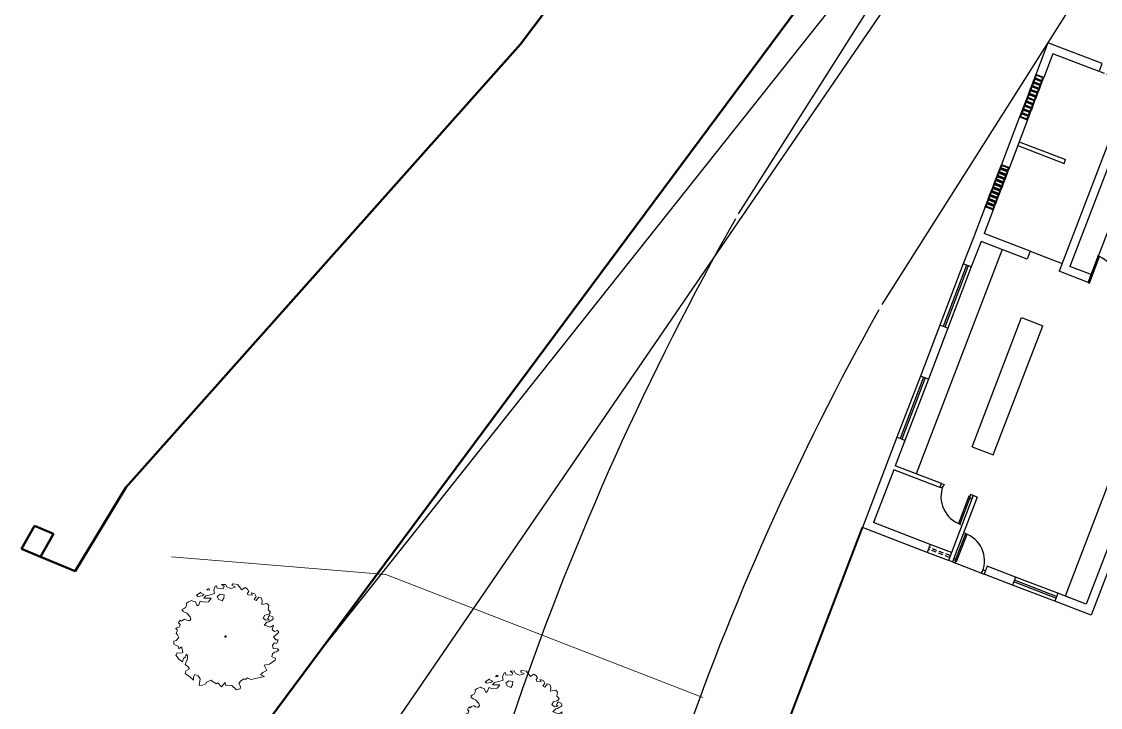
# Model space of a CAD drawing. Extents: x 2080 to 102394, y 2071 to 93424.
# Drawn here: x 75239 to 76382, y 80573 to 81300 of the extents above; entities that cross this region are included whole.
import ezdxf

# ---------------------------------------------------------------- set-up
doc = ezdxf.new("R2010")
doc.units = 0
doc.header["$LTSCALE"] = 20
doc.header["$MEASUREMENT"] = 0
doc.linetypes.add('ACAD_ISO02W100', pattern=[15, 12, -3])
doc.linetypes.add('HIDDEN', pattern=[0.375, 0.25, -0.125])
doc.layers.add('correct', color=230, linetype='Continuous', plot=False)
doc.layers.add('patta duplicate', color=230, linetype='Continuous', plot=False)
for name, color, linetype, lineweight in [('COUNTRY FENCE', 13, 'ACAD_ISO02W100', 50), ('division', 13, 'Continuous', 18), ('fence', 13, 'FENCELINE2', 40), ('Mango tree', 96, 'Continuous', 5), ('sappotta', 114, 'Continuous', 5)]:
    doc.layers.add(name, color=color, linetype=linetype, lineweight=lineweight)
for name, color, linetype in [('DOOR', 1, 'Continuous'), ('jali', 7, 'Continuous'), ('road', 2, 'Continuous'), ('wall', 13, 'Continuous'), ('WINDOW', 4, 'Continuous'), ('winsill', 5, 'Continuous')]:
    doc.layers.add(name, color=color, linetype=linetype)
doc.linetypes.add('FENCELINE2', pattern='A,0.25,-0.1,[132,ltypeshp.shx,S=0.1,R=0,X=-0.1,Y=0],-0.1,1', length=1.45)

# ---------------------------------------------------------------- blocks, each defined once
blk = doc.blocks.new('NEEM')
at = {"layer": 'sappotta', "linetype": 'Continuous'}
for p, q in [((-0.517, 0.963), (-0.614, 0.901)), ((-0.521, 0.945), (-0.521, 0.945)), ((-0.449, 0.913), (-0.521, 0.945)), ((-0.359, 1.043), (-0.396, 1.016)), ((-0.396, 1.016), (-0.345, 1.011)), ((-0.345, 1.011), (-0.34, 1.039)), ((-0.23, 0.935), (-0.32, 0.906)), ((-0.213, 1.092), (-0.242, 1.007)), ((-0.242, 1.007), (-0.23, 0.935)), ((-0.191, 1.099), (-0.213, 1.092)), ((-0.177, 1.048), (-0.191, 1.099)), ((-0.043, 1.039), (-0.177, 1.048)), ((-0.108, 0.922), (-0.177, 0.872)), ((-0.027, 0.908), (-0.108, 0.922)), ((0.003, 1.132), (-0.083, 1.127)), ((-0.083, 1.127), (-0.023, 1.083)), ((-0.023, 1.083), (-0.043, 1.039)), ((0.03, 1.077), (0.003, 1.132)), ((0.114, 1.043), (0.03, 1.077)), ((0.216, 1.072), (0.114, 1.043)), ((0.162, 1.144), (0.142, 1.112)), ((0.142, 1.112), (0.216, 1.072)), ((0.283, 1.13), (0.162, 1.144)), ((0.267, 1.123), (0.283, 1.13)), ((0.351, 1.016), (0.267, 1.123)), ((0.421, 1.063), (0.351, 1.016)), ((0.473, 1.03), (0.421, 1.063)), ((0.472, 0.942), (0.501, 0.982)), ((0.483, 0.908), (0.472, 0.942)), ((0.501, 0.982), (0.473, 1.03)), ((0.551, 0.95), (0.581, 0.9)), ((0.627, 0.928), (0.551, 0.95)), ((0.654, 0.87), (0.627, 0.928)), ((-0.818, 0.692), (-0.85, 0.638)), ((-0.783, 0.757), (-0.83, 0.729)), ((-0.83, 0.729), (-0.826, 0.714)), ((-0.826, 0.714), (-0.818, 0.692)), ((-0.749, 0.774), (-0.783, 0.757)), ((-0.717, 0.789), (-0.749, 0.774)), ((-0.689, 0.772), (-0.717, 0.789)), ((-0.638, 0.758), (-0.689, 0.772)), ((-0.598, 0.672), (-0.638, 0.758)), ((-0.614, 0.901), (-0.589, 0.87)), ((-0.562, 0.699), (-0.598, 0.672)), ((-0.589, 0.87), (-0.494, 0.884)), ((-0.533, 0.776), (-0.562, 0.699)), ((-0.452, 0.75), (-0.533, 0.776)), ((-0.494, 0.884), (-0.449, 0.913)), ((-0.415, 0.884), (-0.459, 0.839)), ((-0.459, 0.839), (-0.303, 0.837)), ((-0.361, 0.762), (-0.452, 0.75)), ((-0.32, 0.906), (-0.415, 0.884)), ((-0.303, 0.837), (-0.361, 0.762)), ((-0.177, 0.872), (-0.139, 0.809)), ((-0.139, 0.809), (-0.067, 0.78)), ((-0.067, 0.78), (-0.034, 0.839)), ((-0.034, 0.839), (-0.027, 0.908)), ((0.581, 0.9), (0.483, 0.908)), ((0.616, 0.806), (0.654, 0.87)), ((0.66, 0.788), (0.616, 0.806)), ((0.715, 0.86), (0.66, 0.788)), ((0.762, 0.844), (0.715, 0.86)), ((0.783, 0.779), (0.762, 0.844)), ((0.776, 0.704), (0.783, 0.779)), ((0.888, 0.723), (0.776, 0.704)), ((0.924, 0.679), (0.888, 0.723)), ((-0.892, 0.613), (-0.923, 0.594)), ((-0.923, 0.594), (-0.895, 0.555)), ((-0.895, 0.555), (-0.868, 0.54)), ((-0.85, 0.638), (-0.892, 0.613)), ((-0.868, 0.54), (-0.818, 0.517)), ((-0.818, 0.517), (-0.752, 0.44)), ((0.804, 0.415), (0.84, 0.475)), ((0.84, 0.475), (0.934, 0.5)), ((0.913, 0.591), (0.924, 0.679)), ((0.964, 0.541), (0.913, 0.591)), ((0.942, 0.471), (0.917, 0.437)), ((0.934, 0.5), (0.964, 0.541)), ((1.014, 0.439), (0.942, 0.471)), ((-0.96, 0.366), (-0.994, 0.31)), ((-0.994, 0.31), (-0.961, 0.275)), ((-0.961, 0.275), (-0.978, 0.229)), ((-0.935, 0.345), (-0.96, 0.366)), ((-0.908, 0.372), (-0.935, 0.345)), ((-0.87, 0.389), (-0.908, 0.372)), ((-0.846, 0.386), (-0.87, 0.389)), ((-0.821, 0.367), (-0.846, 0.386)), ((-0.788, 0.359), (-0.821, 0.367)), ((-0.757, 0.361), (-0.788, 0.359)), ((-0.735, 0.394), (-0.757, 0.361)), ((-0.752, 0.44), (-0.735, 0.394)), ((0.86, 0.367), (0.804, 0.415)), ((0.829, 0.259), (0.888, 0.326)), ((0.838, 0.262), (0.829, 0.259)), ((0.931, 0.228), (0.838, 0.262)), ((0.933, 0.378), (0.86, 0.367)), ((0.888, 0.326), (0.93, 0.332)), ((0.917, 0.437), (0.904, 0.404)), ((0.904, 0.404), (0.933, 0.378)), ((0.93, 0.332), (1.018, 0.389)), ((1.025, 0.259), (0.962, 0.217)), ((0.996, 0.16), (1.025, 0.259)), ((1.018, 0.389), (1.014, 0.439)), ((-1.023, 0.208), (-1.062, 0.182)), ((-1.062, 0.182), (-1.02, 0.162)), ((-1.02, 0.162), (-1.049, 0.084)), ((-1.049, 0.084), (-1.017, 0.059)), ((-0.978, 0.229), (-1.023, 0.208)), ((-1.017, 0.059), (-0.991, -0.002)), ((0.02, 0.041), (-0.009, 0.024)), ((-0.009, 0.024), (0, 0)), ((0, 0), (0.014, 0.011)), ((0.014, 0.011), (0.027, 0.031)), ((0.962, 0.217), (0.931, 0.228)), ((1.046, 0.129), (0.996, 0.16)), ((1.029, 0.011), (1.074, 0.049)), ((1.074, -0.047), (1.029, 0.011)), ((1.109, 0.149), (1.046, 0.129)), ((1.074, 0.049), (1.137, 0.114)), ((1.137, 0.114), (1.109, 0.149)), ((-1.097, -0.077), (-1.098, -0.14)), ((-1.098, -0.14), (-1.044, -0.173)), ((-1.048, -0.062), (-1.097, -0.077)), ((-0.991, -0.002), (-1.048, -0.062)), ((-1.044, -0.173), (-1.007, -0.185)), ((-1.007, -0.185), (-0.992, -0.244)), ((-0.992, -0.244), (-0.937, -0.198)), ((-0.937, -0.198), (-0.93, -0.213)), ((-0.93, -0.213), (-0.902, -0.318)), ((1.007, -0.166), (1.046, -0.114)), ((1.016, -0.234), (1.007, -0.166)), ((1.046, -0.114), (1.1, -0.129)), ((1.129, -0.047), (1.074, -0.047)), ((1.1, -0.129), (1.129, -0.047)), ((-1.025, -0.325), (-1.052, -0.378)), ((-1.052, -0.378), (-0.982, -0.471)), ((-0.953, -0.336), (-1.025, -0.325)), ((-0.902, -0.318), (-0.953, -0.336)), ((-0.91, -0.516), (-0.888, -0.446)), ((-0.888, -0.446), (-0.848, -0.411)), ((-0.803, -0.452), (-0.853, -0.576)), ((-0.848, -0.411), (-0.837, -0.355)), ((-0.837, -0.355), (-0.803, -0.383)), ((-0.803, -0.383), (-0.803, -0.452)), ((0.992, -0.411), (1.004, -0.349)), ((1.066, -0.443), (0.992, -0.411)), ((1.004, -0.349), (1.045, -0.311)), ((1.11, -0.243), (1.016, -0.234)), ((1.045, -0.311), (1.083, -0.306)), ((1.061, -0.484), (1.066, -0.443)), ((1.083, -0.306), (1.137, -0.273)), ((1.137, -0.273), (1.11, -0.243)), ((-0.982, -0.471), (-0.91, -0.516)), ((-0.853, -0.576), (-0.797, -0.619)), ((-0.766, -0.668), (-0.844, -0.71)), ((-0.797, -0.619), (-0.766, -0.668)), ((0.826, -0.591), (0.943, -0.565)), ((0.887, -0.704), (0.826, -0.591)), ((0.943, -0.565), (1.032, -0.503)), ((1.032, -0.503), (1.061, -0.484)), ((-0.844, -0.71), (-0.852, -0.77)), ((-0.852, -0.77), (-0.758, -0.838)), ((-0.758, -0.838), (-0.675, -0.912)), ((-0.676, -0.836), (-0.649, -0.791)), ((-0.675, -0.912), (-0.676, -0.836)), ((-0.649, -0.791), (-0.582, -0.82)), ((-0.582, -0.82), (-0.534, -0.881)), ((-0.534, -0.881), (-0.554, -1.025)), ((-0.401, -0.955), (-0.302, -0.907)), ((-0.302, -0.907), (-0.286, -0.926)), ((0.327, -0.932), (0.391, -0.879)), ((0.391, -0.879), (0.423, -0.897)), ((0.423, -0.897), (0.47, -0.86)), ((0.47, -0.86), (0.543, -0.896)), ((0.543, -0.896), (0.652, -0.871)), ((0.652, -0.871), (0.68, -0.867)), ((0.68, -0.867), (0.834, -0.828)), ((0.751, -0.797), (0.797, -0.747)), ((0.834, -0.828), (0.751, -0.797)), ((0.797, -0.747), (0.887, -0.704)), ((-0.554, -1.025), (-0.486, -1.015)), ((-0.486, -1.015), (-0.413, -0.988)), ((-0.413, -0.988), (-0.401, -0.955)), ((-0.286, -0.926), (-0.197, -0.986)), ((-0.197, -0.986), (-0.157, -0.969)), ((-0.157, -0.969), (-0.078, -1.049)), ((-0.078, -1.049), (-0.006, -0.96)), ((-0.006, -0.96), (0.006, -1.017)), ((0.006, -1.017), (0.139, -1.026)), ((0.139, -1.026), (0.236, -1.115)), ((0.236, -1.115), (0.314, -1.096)), ((0.287, -0.982), (0.327, -0.932)), ((0.324, -1.046), (0.287, -0.982)), ((0.314, -1.096), (0.324, -1.046))]:
    blk.add_line(p, q, dxfattribs=at)
blk = doc.blocks.new('DR1H902')
at = {"color": 0}
for p, q in [((-0.5, 0), (-0.5, 1)), ((-0.5, 1), (-0.45, 1)), ((-0.45, 0), (-0.45, 1)), ((-0.5, 0), (-0.45, 0))]:
    blk.add_line(p, q, dxfattribs=at)
blk.add_arc((-0.5, 0), 1, 0, 91.707, dxfattribs=at)
blk = doc.blocks.new('A$C3B4262AC')
at = {"layer": 'DOOR'}
for p, q in [((0, 4), (0, 0)), ((2.5, 4), (0, 4)), ((0, 0), (3, 0)), ((2.5, 2.25), (2.5, 4)), ((3, 2.25), (2.5, 2.25)), ((3, 0), (3, 2.25))]:
    blk.add_line(p, q, dxfattribs=at)
blk = doc.blocks.new('A$C1F9E242A')
blk.add_blockref('A$C3B4262AC', (0, 0))
at = {"xscale": -1}
blk.add_blockref('A$C3B4262AC', (36, 0), dxfattribs=at)
at = {"layer": 'DOOR', "xscale": -31, "yscale": 31, "zscale": 68.88888888888889}
blk.add_blockref('DR1H902', (18, 2.2), dxfattribs=at)
blk = doc.blocks.new('*U55')
at = {"xscale": -1, "rotation": 89.99999999999815}
blk.add_blockref('A$C1F9E242A', (-14, 20), dxfattribs=at)
blk = doc.blocks.new('*U110')
at = {"xscale": -1, "rotation": 270}
blk.add_blockref('A$C1F9E242A', (-22, -16), dxfattribs=at)
blk = doc.blocks.new('A$C4747145C')
at = {"linetype": 'HIDDEN'}
blk.add_line((-342.3, -260.3), (-376, -247.4), dxfattribs=at)
for p, q in [((-320.1, -294.5), (-384.4, -462.6)), ((-478.7, -436.2), (-569.7, -673.9)), ((-448.9, -438), (-415.3, -450.8)), ((-510.5, -645.1), (-458.1, -508.3)), ((-458.1, -508.3), (-435.7, -516.9)), ((-298, -505.3), (-412, -803.3)), ((-488.1, -653.7), (-435.7, -516.9)), ((-510.5, -645.1), (-488.1, -653.7)), ((-531.5, -767.2), (-497.9, -780))]:
    blk.add_line(p, q)
for points in [[(-444, -278.3), (-452.4, -275.1), (-453.9, -279.2), (-445.5, -282.4)], [(-444.9, -278.7), (-452, -276), (-453, -278.7), (-446, -281.4)], [(-478.9, -369.5), (-487.3, -366.2), (-485.7, -362.2), (-477.3, -365.4)], [(-479.3, -368.5), (-486.3, -365.8), (-485.3, -363.1), (-478.3, -365.8)]]:
    blk.add_lwpolyline(points, close=True)
at = {"layer": 'jali'}
for points in [[(-434.6, -253.8), (-443, -250.6), (-444.6, -254.6), (-436.2, -257.9)], [(-435.6, -254.2), (-442.6, -251.5), (-443.6, -254.2), (-436.6, -256.9)], [(-439.3, -266), (-447.7, -262.8), (-449.3, -266.9), (-440.9, -270.1)], [(-437.7, -261.9), (-446.1, -258.7), (-447.7, -262.8), (-439.3, -266)], [(-438.7, -262.4), (-445.7, -259.7), (-446.7, -262.4), (-439.7, -265.1)], [(-436.2, -257.9), (-444.6, -254.6), (-446.1, -258.7), (-437.7, -261.9)], [(-437.1, -258.3), (-444.1, -255.6), (-445.2, -258.3), (-438.2, -261)], [(-442.4, -274.2), (-450.8, -271), (-452.4, -275.1), (-444, -278.3)], [(-443.4, -274.6), (-450.4, -272), (-451.4, -274.6), (-444.4, -277.3)], [(-440.9, -270.1), (-449.3, -266.9), (-450.8, -271), (-442.4, -274.2)], [(-441.8, -270.5), (-448.8, -267.9), (-449.9, -270.5), (-442.8, -273.2)], [(-440.3, -266.5), (-447.3, -263.8), (-448.3, -266.5), (-441.3, -269.1)], [(-447.1, -286.5), (-455.5, -283.2), (-457.1, -287.3), (-448.7, -290.5)], [(-448.1, -286.9), (-455.1, -284.2), (-456.1, -286.9), (-449.1, -289.6)], [(-445.5, -282.4), (-453.9, -279.2), (-455.5, -283.2), (-447.1, -286.5)], [(-446.5, -282.8), (-453.5, -280.1), (-454.5, -282.8), (-447.5, -285.5)], [(-450.2, -294.6), (-458.6, -291.4), (-460.2, -295.5), (-451.8, -298.7)], [(-451.2, -295.1), (-458.2, -292.4), (-459.2, -295.1), (-452.2, -297.7)], [(-448.7, -290.5), (-457.1, -287.3), (-458.6, -291.4), (-450.2, -294.6)], [(-449.6, -291), (-456.6, -288.3), (-457.7, -291), (-450.7, -293.7)], [(-475.7, -361.3), (-484.2, -358.1), (-482.6, -354), (-474.2, -357.2)], [(-474.2, -357.2), (-482.6, -354), (-481, -349.9), (-472.6, -353.1)], [(-474.6, -356.2), (-481.6, -353.6), (-480.6, -350.9), (-473.6, -353.5)], [(-472.6, -353.1), (-481, -349.9), (-479.5, -345.9), (-471.1, -349.1)], [(-473.1, -352.1), (-480.1, -349.5), (-479.1, -346.9), (-472.1, -349.6)], [(-477.3, -365.4), (-485.7, -362.2), (-484.2, -358.1), (-475.7, -361.3)], [(-477.7, -364.4), (-484.7, -361.7), (-483.7, -359), (-476.7, -361.7)], [(-476.2, -360.3), (-483.2, -357.6), (-482.2, -355), (-475.2, -357.6)], [(-483.6, -381.7), (-492, -378.5), (-490.4, -374.4), (-482, -377.6)], [(-484, -380.7), (-491, -378.1), (-490, -375.4), (-483, -378.1)], [(-482, -377.6), (-490.4, -374.4), (-488.8, -370.3), (-480.4, -373.5)], [(-482.4, -376.7), (-489.4, -374), (-488.4, -371.3), (-481.4, -374)], [(-480.4, -373.5), (-488.8, -370.3), (-487.3, -366.2), (-478.9, -369.5)], [(-480.9, -372.6), (-487.9, -369.9), (-486.8, -367.2), (-479.8, -369.9)], [(-488.3, -394), (-496.7, -390.8), (-495.1, -386.7), (-486.7, -389.9)], [(-488.7, -393), (-495.7, -390.3), (-494.7, -387.6), (-487.7, -390.3)], [(-486.7, -389.9), (-495.1, -386.7), (-493.5, -382.6), (-485.1, -385.8)], [(-487.1, -388.9), (-494.1, -386.2), (-493.1, -383.6), (-486.1, -386.2)], [(-485.1, -385.8), (-493.5, -382.6), (-492, -378.5), (-483.6, -381.7)], [(-485.6, -384.8), (-492.6, -382.2), (-491.5, -379.5), (-484.5, -382.1)]]:
    blk.add_lwpolyline(points, close=True, dxfattribs=at)
at = {"layer": 'wall'}
for p, q in [((-430.2, -217), (-444.6, -254.6)), ((-372.7, -239), (-430.2, -217)), ((-425, -228.7), (-434.6, -253.8)), ((-376, -247.4), (-425, -228.7)), ((-376, -247.4), (-372.7, -239)), ((-339.1, -251.9), (-418.5, -459.2)), ((-333.9, -263.5), (-406.9, -454)), ((-460.2, -295.5), (-479.5, -345.9)), ((-451.8, -298.7), (-471.1, -349.1)), ((-462.3, -326), (-413.2, -344.8)), ((-460.6, -321.8), (-411.6, -340.6)), ((-413.2, -344.8), (-411.6, -340.6)), ((-496.7, -390.8), (-509.5, -424.4)), ((-488.3, -394), (-497.9, -419.2)), ((-448.9, -438), (-497.9, -419.2)), ((-509.5, -424.4), (-519.9, -451.3)), ((-501.1, -427.6), (-511.5, -454.6)), ((-452.1, -446.4), (-501.1, -427.6)), ((-448.9, -438), (-452.1, -446.4)), ((-511.5, -454.6), (-519.9, -451.3)), ((-384.4, -462.6), (-406.9, -454)), ((-387.7, -471), (-418.5, -459.2)), ((-384.4, -462.6), (-387.7, -471)), ((-275.6, -513.9), (-389.6, -811.8)), ((-544.7, -516.3), (-565.3, -570.2)), ((-536.3, -519.5), (-556.9, -573.4)), ((-536.3, -519.5), (-544.7, -516.3)), ((-267.2, -517.1), (-384.4, -823.5)), ((-556.9, -573.4), (-565.3, -570.2)), ((-590.2, -635.1), (-626.8, -730.7)), ((-581.8, -638.3), (-592.1, -665.3)), ((-581.8, -638.3), (-590.2, -635.1)), ((-593.7, -669.5), (-615.2, -725.5)), ((-544.7, -688.2), (-593.7, -669.5)), ((-543.1, -684), (-592.1, -665.3)), ((-544.7, -688.2), (-543.1, -684)), ((-509.5, -696.9), (-535.7, -765.6)), ((-505.3, -698.5), (-509.5, -696.9)), ((-505.3, -698.5), (-531.5, -767.2)), ((-558.1, -757), (-626.8, -730.7)), ((-554.9, -748.6), (-615.2, -725.5)), ((-554.9, -748.6), (-558.1, -757)), ((-531.5, -767.2), (-535.7, -765.6)), ((-494.7, -771.6), (-497.9, -780)), ((-464.6, -783.2), (-494.7, -771.6)), ((-467.8, -791.6), (-497.9, -780)), ((-464.6, -783.2), (-467.8, -791.6)), ((-419.7, -800.3), (-423, -808.7)), ((-384.4, -823.5), (-423, -808.7)), ((-389.6, -811.8), (-419.7, -800.3))]:
    blk.add_line(p, q, dxfattribs=at)
at = {"layer": 'WINDOW'}
for p, q in [((-516.6, -452.6), (-541.4, -517.5)), ((-514.7, -453.3), (-539.6, -518.2)), ((-562.1, -571.4), (-586.9, -636.3)), ((-560.2, -572.2), (-585.1, -637.1)), ((-421.7, -805.5), (-466.5, -788.3)), ((-421, -803.6), (-465.8, -786.4))]:
    blk.add_line(p, q, dxfattribs=at)
at = {"layer": 'WINDOW', "linetype": 'HIDDEN'}
for p, q in [((-534.5, -762.3), (-556.9, -753.7)), ((-533.8, -760.4), (-556.2, -751.8))]:
    blk.add_line(p, q, dxfattribs=at)
at = {"layer": 'winsill'}
for p, q in [((-519.9, -451.3), (-544.7, -516.3)), ((-511.5, -454.6), (-536.3, -519.5)), ((-565.3, -570.2), (-590.2, -635.1)), ((-556.9, -573.4), (-581.8, -638.3)), ((-532.5, -757.2), (-554.9, -748.6)), ((-535.7, -765.6), (-558.1, -757)), ((-419.7, -800.3), (-464.6, -783.2)), ((-423, -808.7), (-467.8, -791.6))]:
    blk.add_line(p, q, dxfattribs=at)
at = {"layer": 'DOOR', "xscale": 29.99999999994164, "yscale": 29.99999999994164, "zscale": 66.66666666653227, "rotation": 339.0546729671428}
blk.add_blockref('DR1H902', (-373.6, -476.4), dxfattribs=at)
at = {"layer": 'DOOR', "rotation": 69.0546729671372}
for name, p in [('*U55', (-519.4, -678.1)), ('*U110', (-505, -753.8))]:
    blk.add_blockref(name, p, dxfattribs=at)

msp = doc.modelspace()

# ---------------------------------------------------------------- linework, layer by layer
at = {"layer": 'correct', "linetype": 'Continuous', "ltscale": 0.5}
msp.add_line((75547.53, 80622.369), (77243.974, 82758.775), dxfattribs=at)
at = {"layer": 'COUNTRY FENCE', "linetype": 'Continuous'}
msp.add_line((75299.36, 80288.369), (77189.319, 82831.973), dxfattribs=at)
for points in [[(75767.743, 81275.859), (75996.247, 81579.065)], [(75767.743, 81275.859), (75349.641, 80806.017)], [(75259.191, 80732.817), (75295.832, 80717.485), (75349.641, 80806.017)], [(75252.737, 80765.634), (75239.065, 80741.217)], [(75272.863, 80757.233), (75252.737, 80765.634)], [(75272.863, 80757.233), (75259.191, 80732.817), (75239.065, 80741.217)]]:
    msp.add_lwpolyline(points, dxfattribs=at)
at = {"layer": 'division', "linetype": 'Continuous'}
msp.add_lwpolyline([(75398.049, 80732.789), (75624.941, 80713.793), (75961.071, 80583.581)], dxfattribs=at)
at = {"layer": 'fence', "linetype": 'Continuous'}
msp.add_line((76047.763, 80548.424), (76130.172, 80763.721), dxfattribs=at)
at = {"layer": 'patta duplicate', "ltscale": 0.5}
msp.add_lwpolyline([(88450.657, 84067.151), (84127.797, 82684.315), (83540.963, 80377.169), (84337.551, 80292.694), (84338.201, 79890.512), (77189.571, 82827.244), (75365.053, 80162.878), (84737.949, 76793.335), (86791.228, 77204.942), (89065.024, 78174.595), (89006.283, 79510.343), (88948.024, 81170.116), (88450.657, 84067.151)], dxfattribs=at)
at = {"layer": 'road', "linetype": 'Continuous', "ltscale": 0.5}
for p, q in [((76150.899, 80999.934), (76800.201, 82024.153)), ((75998.84, 81096.256), (76551.632, 81968.238))]:
    msp.add_line(p, q, dxfattribs=at)
for centre, radius, start, end in [((78682.837, 79572.447), 3086.543, 150.527882, 171.501745), ((78689.677, 79570.835, 0), 2913.54, 150.753145, 171.355667)]:
    msp.add_arc(centre, radius, start, end, dxfattribs=at)

# ---------------------------------------------------------------- block references
at = {"ltscale": 0.5}
msp.add_blockref('A$C4747145C', (76756.96, 81494.426), dxfattribs=at)
at = {"layer": 'Mango tree', "linetype": 'Continuous', "xscale": 49.73619491429417, "yscale": 49.73619491435238, "zscale": 49.7361949140131}
for p in [(75454.975, 80647.219), (75760.901, 80555.492)]:
    msp.add_blockref('NEEM', p, dxfattribs=at)

doc.saveas('drawing.dxf')
